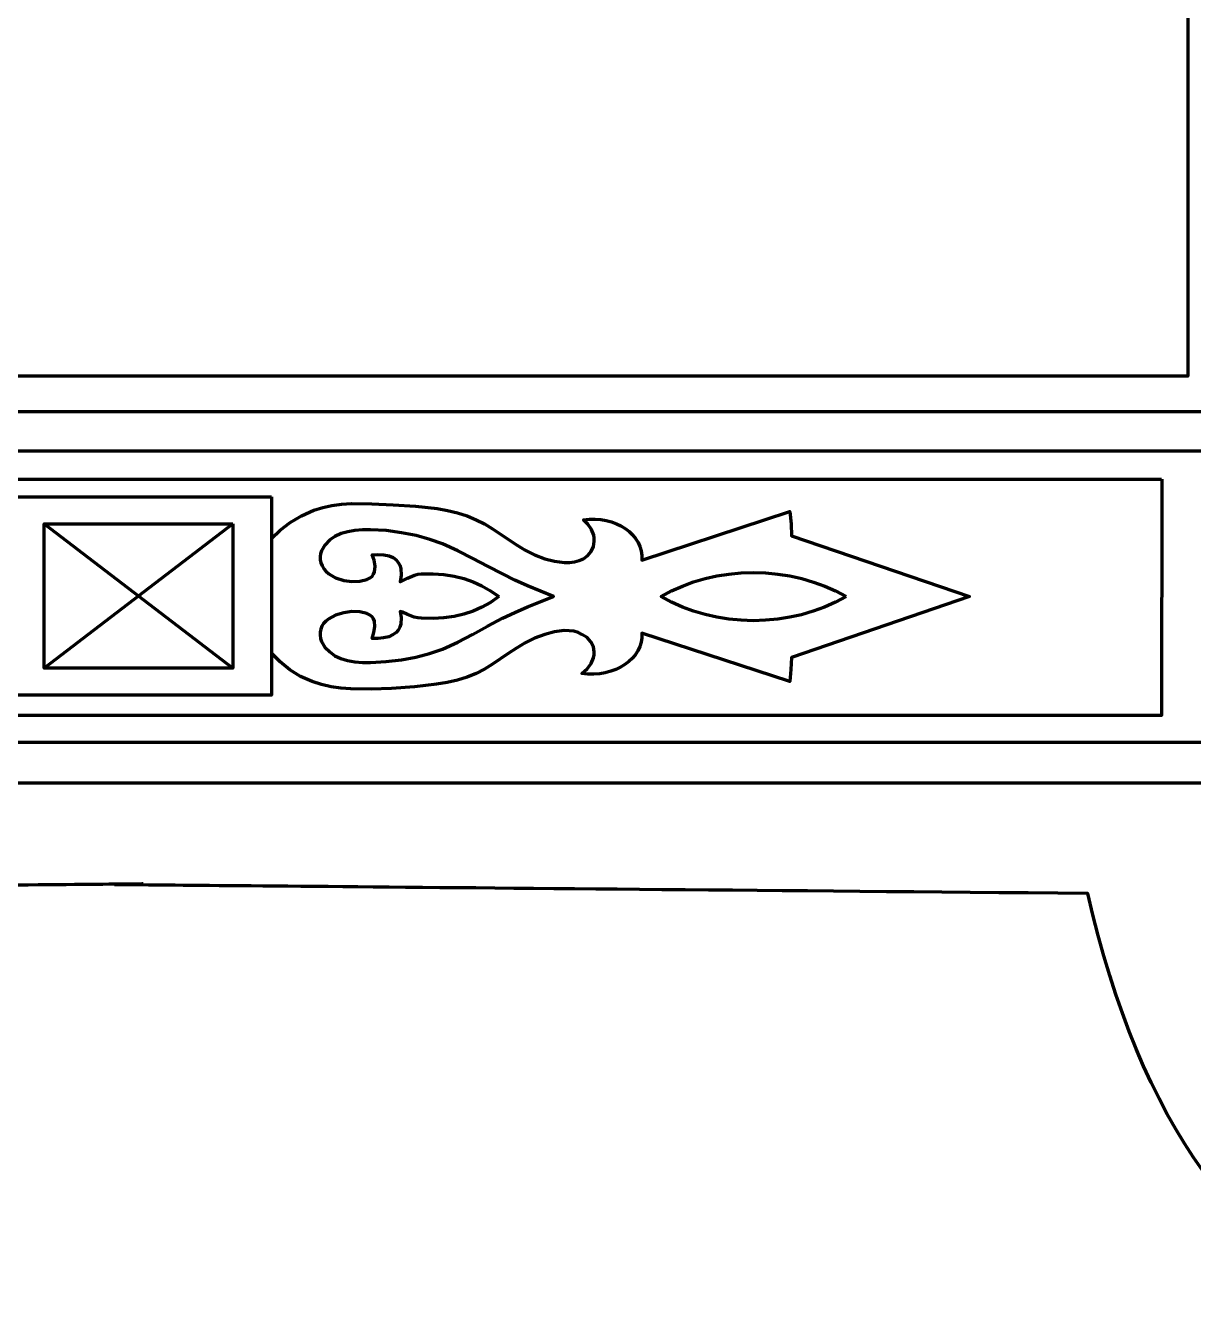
# Model space of a CAD drawing. Header units: millimetres. Extents: x -607 to 1451, y -798 to 283.
# Drawn here: x 350.06 to 371.41, y -710.55 to -686.98 of the extents above; entities that cross this region are included whole.
import ezdxf

# ---------------------------------------------------------------- set-up
doc = ezdxf.new("R2010")
doc.units = ezdxf.units.MM
doc.header["$MEASUREMENT"] = 0
doc.layers.add('layer 1', color=7, linetype='Continuous')

msp = doc.modelspace()

# ---------------------------------------------------------------- linework, layer by layer
at = {"layer": 'layer 1', "color": 242, "lineweight": 100}
for points, knots in [([(351.9345, -627.5165), (351.0278, -627.6915), (349.8621, -628.409), (348.4373, -629.6686), (348.4373, -629.6686), (345.4718, -629.7111), (343.0507, -630.7872), (341.1746, -632.8965), (341.1746, -632.8965), (339.9794, -631.6137), (337.2535, -632.2414), (332.9971, -634.7795), (332.9971, -634.7795), (330.6201, -634.0571), (328.2528, -635.1692), (325.8957, -638.115), (325.8957, -638.115), (324.6505, -637.3997), (323.3233, -637.1129), (321.9146, -637.2542), (321.9146, -637.2542), (320.578, -637.0313), (319.2867, -637.6591), (318.041, -639.1372), (318.041, -639.1372), (317.2286, -640.652), (317.6589, -642.0331), (319.3322, -643.2797), (319.3322, -643.2797), (321.52, -647.978), (322.614, -650.3273), (322.614, -650.3273), (322.614, -650.3273), (323.4749, -650.2913), (323.9051, -650.2735), (323.9051, -650.2735), (323.9051, -650.2735), (323.9412, -652.1743), (323.9589, -653.1248), (323.9589, -653.1248), (323.9589, -653.1248), (322.3451, -653.1247), (321.538, -653.1248), (321.538, -653.1248), (321.538, -653.1248), (323.6933, -656.3203), (324.5181, -658.4634), (324.0126, -659.5537), (324.0126, -659.5537), (324.0487, -677.5044), (324.0664, -686.4797), (324.0664, -686.4797), (324.0664, -686.4797), (323.0353, -688.1702), (323.0261, -689.7752), (324.0395, -691.2946), (324.0395, -691.2946), (324.4835, -692.2493), (324.0081, -693.3702), (322.6138, -694.6571), (322.6138, -694.6571), (323.4567, -696.6613), (323.4747, -698.6877), (322.6676, -700.7363), (322.6676, -700.7363), (323.1217, -705.5435), (325.184, -708.8075), (328.8546, -710.5277), (328.8546, -710.5277), (331.5938, -709.5959), (333.4408, -707.0317), (334.3957, -702.8345), (334.3957, -702.8345), (346.2676, -702.7268), (352.2034, -702.6732), (352.2034, -702.6732)], [0, 0, 0, 0, 0.05, 0.05, 0.05, 0.05, 0.1, 0.1, 0.1, 0.1, 0.15, 0.15, 0.15, 0.15, 0.2, 0.2, 0.2, 0.2, 0.25, 0.25, 0.25, 0.25, 0.3, 0.3, 0.3, 0.3, 0.35, 0.35, 0.35, 0.35, 0.4, 0.4, 0.4, 0.4, 0.45, 0.45, 0.45, 0.45, 0.5, 0.5, 0.5, 0.5, 0.55, 0.55, 0.55, 0.55, 0.6, 0.6, 0.6, 0.6, 0.65, 0.65, 0.65, 0.65, 0.7, 0.7, 0.7, 0.7, 0.75, 0.75, 0.75, 0.75, 0.8, 0.8, 0.8, 0.8, 0.85, 0.85, 0.85, 0.85, 0.9, 0.9, 0.9, 0.9, 1, 1, 1, 1]), ([(351.9483, -627.5361), (352.855, -627.7111), (354.0205, -628.4285), (355.4453, -629.6881), (355.4453, -629.6881), (358.411, -629.7307), (360.8318, -630.8068), (362.708, -632.9161), (362.708, -632.9161), (363.9033, -631.6333), (366.6291, -632.261), (370.8855, -634.7991), (370.8855, -634.7991), (373.2627, -634.0767), (375.6297, -635.1888), (377.9869, -638.1346), (377.9869, -638.1346), (379.2325, -637.4193), (380.5593, -637.1325), (381.968, -637.2738), (381.968, -637.2738), (383.305, -637.0509), (384.5959, -637.6786), (385.8415, -639.1567), (385.8415, -639.1567), (386.6541, -640.6716), (386.2237, -642.0527), (384.5504, -643.2993), (384.5504, -643.2993), (382.3628, -647.9976), (381.2686, -650.3469), (381.2686, -650.3469), (381.2686, -650.3469), (380.4079, -650.311), (379.9774, -650.2931), (379.9774, -650.2931), (379.9774, -650.2931), (379.9416, -652.1938), (379.9236, -653.1443), (379.9236, -653.1443), (379.9236, -653.1443), (381.5377, -653.1443), (382.3446, -653.1443), (382.3446, -653.1443), (382.3446, -653.1443), (380.1895, -656.34), (379.3645, -658.4829), (379.87, -659.5733), (379.87, -659.5733), (379.8341, -677.524), (379.8162, -686.4993), (379.8162, -686.4993), (379.8162, -686.4993), (380.8475, -688.1898), (380.8565, -689.7948), (379.8431, -691.3142), (379.8431, -691.3142), (379.3993, -692.269), (379.8745, -693.3898), (381.2688, -694.6767), (381.2688, -694.6767), (380.426, -696.6808), (380.4078, -698.7073), (381.215, -700.7559), (381.215, -700.7559), (380.7611, -705.5632), (378.6986, -708.827), (375.0281, -710.5473), (375.0281, -710.5473), (372.2888, -709.6156), (370.4417, -707.0513), (369.4868, -702.854), (369.4868, -702.854), (357.6152, -702.7464), (351.6793, -702.6928), (351.6793, -702.6928)], [0, 0, 0, 0, 0.05, 0.05, 0.05, 0.05, 0.1, 0.1, 0.1, 0.1, 0.15, 0.15, 0.15, 0.15, 0.2, 0.2, 0.2, 0.2, 0.25, 0.25, 0.25, 0.25, 0.3, 0.3, 0.3, 0.3, 0.35, 0.35, 0.35, 0.35, 0.4, 0.4, 0.4, 0.4, 0.45, 0.45, 0.45, 0.45, 0.5, 0.5, 0.5, 0.5, 0.55, 0.55, 0.55, 0.55, 0.6, 0.6, 0.6, 0.6, 0.65, 0.65, 0.65, 0.65, 0.7, 0.7, 0.7, 0.7, 0.75, 0.75, 0.75, 0.75, 0.8, 0.8, 0.8, 0.8, 0.85, 0.85, 0.85, 0.85, 0.9, 0.9, 0.9, 0.9, 1, 1, 1, 1]), ([(333.0904, -693.3924), (333.0904, -693.3924), (371.3143, -693.3924), (371.3143, -693.3924), (371.3143, -693.3924), (371.3143, -693.3924), (371.3143, -656.0024), (371.3143, -656.0024), (371.3143, -656.0024), (371.3143, -656.0024), (333.0904, -656.0024), (333.0904, -656.0024), (333.0904, -656.0024), (333.0904, -656.0024), (333.0904, -693.3924), (333.0904, -693.3924)], [0, 0, 0, 0, 0.2, 0.2, 0.2, 0.2, 0.4, 0.4, 0.4, 0.4, 0.6, 0.6, 0.6, 0.6, 1, 1, 1, 1])]:
    msp.add_open_spline(points, degree=3, knots=knots, dxfattribs=at)
at = {"layer": 'layer 1', "lineweight": 100}
for points, knots in [([(379.6053, -694.7586), (379.6053, -694.7586), (379.6052, -694.0431), (379.6052, -694.0431), (379.6052, -694.0431), (379.6052, -694.0431), (352.1372, -694.0431), (352.1372, -694.0431), (352.1372, -694.0431), (352.1372, -694.0431), (324.637, -694.0431), (324.637, -694.0431), (324.637, -694.0431), (324.637, -694.0431), (324.637, -694.7587), (324.637, -694.7587), (324.637, -694.7587), (324.637, -694.7587), (352.1372, -694.7587), (352.1372, -694.7587), (352.1372, -694.7587), (352.1372, -694.7587), (379.6052, -694.7587), (379.6052, -694.7587)], [0, 0, 0, 0, 0.1428571, 0.1428571, 0.1428571, 0.1428571, 0.2857143, 0.2857143, 0.2857143, 0.2857143, 0.4285714, 0.4285714, 0.4285714, 0.4285714, 0.5714286, 0.5714286, 0.5714286, 0.5714286, 0.7142857, 0.7142857, 0.7142857, 0.7142857, 1, 1, 1, 1]), ([(370.8362, -695.277), (370.8362, -695.277), (370.8361, -699.5958), (370.8361, -699.5958), (370.8361, -699.5958), (370.8361, -699.5958), (352.1372, -699.5958), (352.1372, -699.5958), (352.1372, -699.5958), (352.1372, -699.5958), (333.4062, -699.5958), (333.4062, -699.5958), (333.4062, -699.5958), (333.4062, -699.5958), (333.4062, -695.277), (333.4062, -695.277), (333.4062, -695.277), (333.4062, -695.277), (352.1372, -695.277), (352.1372, -695.277), (352.1372, -695.277), (352.1372, -695.277), (370.8361, -695.277), (370.8361, -695.277)], [0, 0, 0, 0, 0.1428571, 0.1428571, 0.1428571, 0.1428571, 0.2857143, 0.2857143, 0.2857143, 0.2857143, 0.4285714, 0.4285714, 0.4285714, 0.4285714, 0.5714286, 0.5714286, 0.5714286, 0.5714286, 0.7142857, 0.7142857, 0.7142857, 0.7142857, 1, 1, 1, 1]), ([(354.5554, -695.5977), (354.5554, -695.5977), (354.5552, -699.2256), (354.5552, -699.2256), (354.5552, -699.2256), (354.5552, -699.2256), (352.1372, -699.2256), (352.1372, -699.2256), (352.1372, -699.2256), (352.1372, -699.2256), (349.7193, -699.2256), (349.7193, -699.2256), (349.7193, -699.2256), (349.7193, -699.2256), (349.7193, -695.5978), (349.7193, -695.5978), (349.7193, -695.5978), (349.7193, -695.5978), (352.1372, -695.5978), (352.1372, -695.5978), (352.1372, -695.5978), (352.1372, -695.5978), (354.5552, -695.5978), (354.5552, -695.5978)], [0, 0, 0, 0, 0.1428571, 0.1428571, 0.1428571, 0.1428571, 0.2857143, 0.2857143, 0.2857143, 0.2857143, 0.4285714, 0.4285714, 0.4285714, 0.4285714, 0.5714286, 0.5714286, 0.5714286, 0.5714286, 0.7142857, 0.7142857, 0.7142857, 0.7142857, 1, 1, 1, 1]), ([(354.5554, -696.3627), (354.5554, -696.3627), (354.7118, -696.2107), (354.7118, -696.2107), (354.7118, -696.2107), (354.7118, -696.2107), (354.8947, -696.0687), (354.8947, -696.0687), (354.8947, -696.0687), (354.8947, -696.0687), (355.1012, -695.9442), (355.1012, -695.9442), (355.1012, -695.9442), (355.1012, -695.9442), (355.329, -695.8446), (355.329, -695.8446), (355.329, -695.8446), (355.329, -695.8446), (355.4901, -695.7948), (355.4901, -695.7948), (355.4901, -695.7948), (355.4901, -695.7948), (355.6588, -695.7593), (355.6588, -695.7593), (355.6588, -695.7593), (355.6588, -695.7593), (355.8341, -695.7363), (355.8341, -695.7363), (355.8341, -695.7363), (355.8341, -695.7363), (356.0149, -695.7241), (356.0149, -695.7241), (356.0149, -695.7241), (356.0149, -695.7241), (356.3909, -695.7246), (356.3909, -695.7246), (356.3909, -695.7246), (356.3909, -695.7246), (356.7798, -695.7459), (356.7798, -695.7459), (356.7798, -695.7459), (356.7798, -695.7459), (357.1847, -695.7699), (357.1847, -695.7699), (357.1847, -695.7699), (357.1847, -695.7699), (357.5817, -695.8143), (357.5817, -695.8143), (357.5817, -695.8143), (357.5817, -695.8143), (357.7728, -695.8483), (357.7728, -695.8483), (357.7728, -695.8483), (357.7728, -695.8483), (357.9565, -695.8923), (357.9565, -695.8923), (357.9565, -695.8923), (357.9565, -695.8923), (358.1312, -695.9481), (358.1312, -695.9481), (358.1312, -695.9481), (358.1312, -695.9481), (358.295, -696.0173), (358.295, -696.0173), (358.295, -696.0173), (358.295, -696.0173), (358.4504, -696.0961), (358.4504, -696.0961), (358.4504, -696.0961), (358.4504, -696.0961), (358.5977, -696.1855), (358.5977, -696.1855), (358.5977, -696.1855), (358.5977, -696.1855), (358.8858, -696.3811), (358.8858, -696.3811), (358.8858, -696.3811), (358.8858, -696.3811), (359.0347, -696.4798), (359.0347, -696.4798), (359.0347, -696.4798), (359.0347, -696.4798), (359.1926, -696.5738), (359.1926, -696.5738), (359.1926, -696.5738), (359.1926, -696.5738), (359.3638, -696.6596), (359.3638, -696.6596), (359.3638, -696.6596), (359.3638, -696.6596), (359.5523, -696.7331), (359.5523, -696.7331), (359.5523, -696.7331), (359.5523, -696.7331), (359.7291, -696.7765), (359.7291, -696.7765), (359.7291, -696.7765), (359.7291, -696.7765), (359.9147, -696.7983), (359.9147, -696.7983), (359.9147, -696.7983), (359.9147, -696.7983), (360.0069, -696.7977), (360.0069, -696.7977), (360.0069, -696.7977), (360.0069, -696.7977), (360.0965, -696.7875), (360.0965, -696.7875), (360.0965, -696.7875), (360.0965, -696.7875), (360.1819, -696.7664), (360.1819, -696.7664), (360.1819, -696.7664), (360.1819, -696.7664), (360.2616, -696.7331), (360.2616, -696.7331), (360.2616, -696.7331), (360.2616, -696.7331), (360.3403, -696.6741), (360.3403, -696.6741), (360.3403, -696.6741), (360.3403, -696.6741), (360.4025, -696.596), (360.4025, -696.596), (360.4025, -696.596), (360.4025, -696.596), (360.4427, -696.5061), (360.4427, -696.5061), (360.4427, -696.5061), (360.4427, -696.5061), (360.455, -696.4122), (360.455, -696.4122), (360.455, -696.4122), (360.455, -696.4122), (360.4557, -696.3558), (360.4557, -696.3558), (360.4557, -696.3558), (360.4557, -696.3558), (360.447, -696.3008), (360.447, -696.3008), (360.447, -696.3008), (360.447, -696.3008), (360.4054, -696.1963), (360.4054, -696.1963), (360.4054, -696.1963), (360.4054, -696.1963), (360.3403, -696.101), (360.3403, -696.101), (360.3403, -696.101), (360.3403, -696.101), (360.2616, -696.0173), (360.2616, -696.0173), (360.2616, -696.0173), (360.2616, -696.0173), (360.3684, -696.0062), (360.3684, -696.0062), (360.3684, -696.0062), (360.3684, -696.0062), (360.4735, -696.005), (360.4735, -696.005), (360.4735, -696.005), (360.4735, -696.005), (360.5761, -696.0133), (360.5761, -696.0133), (360.5761, -696.0133), (360.5761, -696.0133), (360.6755, -696.0306), (360.6755, -696.0306), (360.6755, -696.0306), (360.6755, -696.0306), (360.7708, -696.0564), (360.7708, -696.0564), (360.7708, -696.0564), (360.7708, -696.0564), (360.8613, -696.0902), (360.8613, -696.0902), (360.8613, -696.0902), (360.8613, -696.0902), (360.9461, -696.1314), (360.9461, -696.1314), (360.9461, -696.1314), (360.9461, -696.1314), (361.0245, -696.1796), (361.0245, -696.1796), (361.0245, -696.1796), (361.0245, -696.1796), (361.0957, -696.2344), (361.0957, -696.2344), (361.0957, -696.2344), (361.0957, -696.2344), (361.1589, -696.2951), (361.1589, -696.2951), (361.1589, -696.2951), (361.1589, -696.2951), (361.2133, -696.3613), (361.2133, -696.3613), (361.2133, -696.3613), (361.2133, -696.3613), (361.258, -696.4326), (361.258, -696.4326), (361.258, -696.4326), (361.258, -696.4326), (361.2925, -696.5083), (361.2925, -696.5083), (361.2925, -696.5083), (361.2925, -696.5083), (361.3157, -696.5881), (361.3157, -696.5881), (361.3157, -696.5881), (361.3157, -696.5881), (361.327, -696.6714), (361.327, -696.6714), (361.327, -696.6714), (361.327, -696.6714), (361.3255, -696.7576), (361.3255, -696.7576), (361.3255, -696.7576), (361.3255, -696.7576), (364.0336, -695.8693), (364.0336, -695.8693), (364.0336, -695.8693), (364.0336, -695.8693), (364.0572, -696.0929), (364.0572, -696.0929), (364.0572, -696.0929), (364.0572, -696.0929), (364.0658, -696.3135), (364.0658, -696.3135), (364.0658, -696.3135), (364.0658, -696.3135), (367.322, -697.4241), (367.322, -697.4241), (367.322, -697.4241), (367.322, -697.4241), (364.0658, -698.5346), (364.0658, -698.5346), (364.0658, -698.5346), (364.0658, -698.5346), (364.0542, -698.7576), (364.0542, -698.7576), (364.0542, -698.7576), (364.0542, -698.7576), (364.0336, -698.9788), (364.0336, -698.9788), (364.0336, -698.9788), (364.0336, -698.9788), (361.3255, -698.0904), (361.3255, -698.0904), (361.3255, -698.0904), (361.3255, -698.0904), (361.3263, -698.1764), (361.3263, -698.1764), (361.3263, -698.1764), (361.3263, -698.1764), (361.3145, -698.2593), (361.3145, -698.2593), (361.3145, -698.2593), (361.3145, -698.2593), (361.2907, -698.3389), (361.2907, -698.3389), (361.2907, -698.3389), (361.2907, -698.3389), (361.2555, -698.4145), (361.2555, -698.4145), (361.2555, -698.4145), (361.2555, -698.4145), (361.2099, -698.4855), (361.2099, -698.4855), (361.2099, -698.4855), (361.2099, -698.4855), (361.1546, -698.5516), (361.1546, -698.5516), (361.1546, -698.5516), (361.1546, -698.5516), (361.0901, -698.6123), (361.0901, -698.6123), (361.0901, -698.6123), (361.0901, -698.6123), (361.0175, -698.6669), (361.0175, -698.6669), (361.0175, -698.6669), (361.0175, -698.6669), (360.9374, -698.7151), (360.9374, -698.7151), (360.9374, -698.7151), (360.9374, -698.7151), (360.8505, -698.7564), (360.8505, -698.7564), (360.8505, -698.7564), (360.8505, -698.7564), (360.7576, -698.7902), (360.7576, -698.7902), (360.7576, -698.7902), (360.7576, -698.7902), (360.6595, -698.8162), (360.6595, -698.8162), (360.6595, -698.8162), (360.6595, -698.8162), (360.5569, -698.8337), (360.5569, -698.8337), (360.5569, -698.8337), (360.5569, -698.8337), (360.4505, -698.8423), (360.4505, -698.8423), (360.4505, -698.8423), (360.4505, -698.8423), (360.3411, -698.8415), (360.3411, -698.8415), (360.3411, -698.8415), (360.3411, -698.8415), (360.2293, -698.8308), (360.2293, -698.8308), (360.2293, -698.8308), (360.2293, -698.8308), (360.3245, -698.7453), (360.3245, -698.7453), (360.3245, -698.7453), (360.3245, -698.7453), (360.3986, -698.6494), (360.3986, -698.6494), (360.3986, -698.6494), (360.3986, -698.6494), (360.4445, -698.5455), (360.4445, -698.5455), (360.4445, -698.5455), (360.4445, -698.5455), (360.4545, -698.4912), (360.4545, -698.4912), (360.4545, -698.4912), (360.4545, -698.4912), (360.455, -698.4359), (360.455, -698.4359), (360.455, -698.4359), (360.455, -698.4359), (360.4407, -698.3401), (360.4407, -698.3401), (360.4407, -698.3401), (360.4407, -698.3401), (360.3967, -698.2496), (360.3967, -698.2496), (360.3967, -698.2496), (360.3967, -698.2496), (360.3254, -698.172), (360.3254, -698.172), (360.3254, -698.172), (360.3254, -698.172), (360.2293, -698.1151), (360.2293, -698.1151), (360.2293, -698.1151), (360.2293, -698.1151), (360.1598, -698.0804), (360.1598, -698.0804), (360.1598, -698.0804), (360.1598, -698.0804), (360.0819, -698.0583), (360.0819, -698.0583), (360.0819, -698.0583), (360.0819, -698.0583), (359.9978, -698.0475), (359.9978, -698.0475), (359.9978, -698.0475), (359.9978, -698.0475), (359.9094, -698.0466), (359.9094, -698.0466), (359.9094, -698.0466), (359.9094, -698.0466), (359.7276, -698.0692), (359.7276, -698.0692), (359.7276, -698.0692), (359.7276, -698.0692), (359.5523, -698.1151), (359.5523, -698.1151), (359.5523, -698.1151), (359.5523, -698.1151), (359.3629, -698.1866), (359.3629, -698.1866), (359.3629, -698.1866), (359.3629, -698.1866), (359.1911, -698.2709), (359.1911, -698.2709), (359.1911, -698.2709), (359.1911, -698.2709), (359.0327, -698.3641), (359.0327, -698.3641), (359.0327, -698.3641), (359.0327, -698.3641), (358.8835, -698.4623), (358.8835, -698.4623), (358.8835, -698.4623), (358.8835, -698.4623), (358.5959, -698.6591), (358.5959, -698.6591), (358.5959, -698.6591), (358.5959, -698.6591), (358.4492, -698.75), (358.4492, -698.75), (358.4492, -698.75), (358.4492, -698.75), (358.295, -698.8308), (358.295, -698.8308), (358.295, -698.8308), (358.295, -698.8308), (358.1294, -698.8974), (358.1294, -698.8974), (358.1294, -698.8974), (358.1294, -698.8974), (357.9532, -698.9513), (357.9532, -698.9513), (357.9532, -698.9513), (357.9532, -698.9513), (357.7676, -698.9941), (357.7676, -698.9941), (357.7676, -698.9941), (357.7676, -698.9941), (357.5739, -699.0276), (357.5739, -699.0276), (357.5739, -699.0276), (357.5739, -699.0276), (357.1683, -699.0733), (357.1683, -699.0733), (357.1683, -699.0733), (357.1683, -699.0733), (356.7475, -699.1022), (356.7475, -699.1022), (356.7475, -699.1022), (356.7475, -699.1022), (356.3739, -699.1171), (356.3739, -699.1171), (356.3739, -699.1171), (356.3739, -699.1171), (356.003, -699.1125), (356.003, -699.1125), (356.003, -699.1125), (356.003, -699.1125), (355.8208, -699.0979), (355.8208, -699.0979), (355.8208, -699.0979), (355.8208, -699.0979), (355.6417, -699.0721), (355.6417, -699.0721), (355.6417, -699.0721), (355.6417, -699.0721), (355.4667, -699.0331), (355.4667, -699.0331), (355.4667, -699.0331), (355.4667, -699.0331), (355.2967, -698.9788), (355.2967, -698.9788), (355.2967, -698.9788), (355.2967, -698.9788), (355.0851, -698.8858), (355.0851, -698.8858), (355.0851, -698.8858), (355.0851, -698.8858), (354.8875, -698.7634), (354.8875, -698.7634), (354.8875, -698.7634), (354.8875, -698.7634), (354.7092, -698.6192), (354.7092, -698.6192), (354.7092, -698.6192), (354.7092, -698.6192), (354.5552, -698.4606), (354.5552, -698.4606)], [0, 0, 0, 0, 0.008547, 0.008547, 0.008547, 0.008547, 0.017094, 0.017094, 0.017094, 0.017094, 0.025641, 0.025641, 0.025641, 0.025641, 0.034188, 0.034188, 0.034188, 0.034188, 0.042735, 0.042735, 0.042735, 0.042735, 0.0512821, 0.0512821, 0.0512821, 0.0512821, 0.0598291, 0.0598291, 0.0598291, 0.0598291, 0.0683761, 0.0683761, 0.0683761, 0.0683761, 0.0769231, 0.0769231, 0.0769231, 0.0769231, 0.0854701, 0.0854701, 0.0854701, 0.0854701, 0.0940171, 0.0940171, 0.0940171, 0.0940171, 0.1025641, 0.1025641, 0.1025641, 0.1025641, 0.1111111, 0.1111111, 0.1111111, 0.1111111, 0.1196581, 0.1196581, 0.1196581, 0.1196581, 0.1282051, 0.1282051, 0.1282051, 0.1282051, 0.1367521, 0.1367521, 0.1367521, 0.1367521, 0.1452991, 0.1452991, 0.1452991, 0.1452991, 0.1538462, 0.1538462, 0.1538462, 0.1538462, 0.1623932, 0.1623932, 0.1623932, 0.1623932, 0.1709402, 0.1709402, 0.1709402, 0.1709402, 0.1794872, 0.1794872, 0.1794872, 0.1794872, 0.1880342, 0.1880342, 0.1880342, 0.1880342, 0.1965812, 0.1965812, 0.1965812, 0.1965812, 0.2051282, 0.2051282, 0.2051282, 0.2051282, 0.2136752, 0.2136752, 0.2136752, 0.2136752, 0.2222222, 0.2222222, 0.2222222, 0.2222222, 0.2307692, 0.2307692, 0.2307692, 0.2307692, 0.2393162, 0.2393162, 0.2393162, 0.2393162, 0.2478632, 0.2478632, 0.2478632, 0.2478632, 0.2564103, 0.2564103, 0.2564103, 0.2564103, 0.2649573, 0.2649573, 0.2649573, 0.2649573, 0.2735043, 0.2735043, 0.2735043, 0.2735043, 0.2820513, 0.2820513, 0.2820513, 0.2820513, 0.2905983, 0.2905983, 0.2905983, 0.2905983, 0.2991453, 0.2991453, 0.2991453, 0.2991453, 0.3076923, 0.3076923, 0.3076923, 0.3076923, 0.3162393, 0.3162393, 0.3162393, 0.3162393, 0.3247863, 0.3247863, 0.3247863, 0.3247863, 0.3333333, 0.3333333, 0.3333333, 0.3333333, 0.3418803, 0.3418803, 0.3418803, 0.3418803, 0.3504274, 0.3504274, 0.3504274, 0.3504274, 0.3589744, 0.3589744, 0.3589744, 0.3589744, 0.3675214, 0.3675214, 0.3675214, 0.3675214, 0.3760684, 0.3760684, 0.3760684, 0.3760684, 0.3846154, 0.3846154, 0.3846154, 0.3846154, 0.3931624, 0.3931624, 0.3931624, 0.3931624, 0.4017094, 0.4017094, 0.4017094, 0.4017094, 0.4102564, 0.4102564, 0.4102564, 0.4102564, 0.4188034, 0.4188034, 0.4188034, 0.4188034, 0.4273504, 0.4273504, 0.4273504, 0.4273504, 0.4358974, 0.4358974, 0.4358974, 0.4358974, 0.4444444, 0.4444444, 0.4444444, 0.4444444, 0.4529915, 0.4529915, 0.4529915, 0.4529915, 0.4615385, 0.4615385, 0.4615385, 0.4615385, 0.4700855, 0.4700855, 0.4700855, 0.4700855, 0.4786325, 0.4786325, 0.4786325, 0.4786325, 0.4871795, 0.4871795, 0.4871795, 0.4871795, 0.4957265, 0.4957265, 0.4957265, 0.4957265, 0.5042735, 0.5042735, 0.5042735, 0.5042735, 0.5128205, 0.5128205, 0.5128205, 0.5128205, 0.5213675, 0.5213675, 0.5213675, 0.5213675, 0.5299145, 0.5299145, 0.5299145, 0.5299145, 0.5384615, 0.5384615, 0.5384615, 0.5384615, 0.5470085, 0.5470085, 0.5470085, 0.5470085, 0.5555556, 0.5555556, 0.5555556, 0.5555556, 0.5641026, 0.5641026, 0.5641026, 0.5641026, 0.5726496, 0.5726496, 0.5726496, 0.5726496, 0.5811966, 0.5811966, 0.5811966, 0.5811966, 0.5897436, 0.5897436, 0.5897436, 0.5897436, 0.5982906, 0.5982906, 0.5982906, 0.5982906, 0.6068376, 0.6068376, 0.6068376, 0.6068376, 0.6153846, 0.6153846, 0.6153846, 0.6153846, 0.6239316, 0.6239316, 0.6239316, 0.6239316, 0.6324786, 0.6324786, 0.6324786, 0.6324786, 0.6410256, 0.6410256, 0.6410256, 0.6410256, 0.6495726, 0.6495726, 0.6495726, 0.6495726, 0.6581197, 0.6581197, 0.6581197, 0.6581197, 0.6666667, 0.6666667, 0.6666667, 0.6666667, 0.6752137, 0.6752137, 0.6752137, 0.6752137, 0.6837607, 0.6837607, 0.6837607, 0.6837607, 0.6923077, 0.6923077, 0.6923077, 0.6923077, 0.7008547, 0.7008547, 0.7008547, 0.7008547, 0.7094017, 0.7094017, 0.7094017, 0.7094017, 0.7179487, 0.7179487, 0.7179487, 0.7179487, 0.7264957, 0.7264957, 0.7264957, 0.7264957, 0.7350427, 0.7350427, 0.7350427, 0.7350427, 0.7435897, 0.7435897, 0.7435897, 0.7435897, 0.7521368, 0.7521368, 0.7521368, 0.7521368, 0.7606838, 0.7606838, 0.7606838, 0.7606838, 0.7692308, 0.7692308, 0.7692308, 0.7692308, 0.7777778, 0.7777778, 0.7777778, 0.7777778, 0.7863248, 0.7863248, 0.7863248, 0.7863248, 0.7948718, 0.7948718, 0.7948718, 0.7948718, 0.8034188, 0.8034188, 0.8034188, 0.8034188, 0.8119658, 0.8119658, 0.8119658, 0.8119658, 0.8205128, 0.8205128, 0.8205128, 0.8205128, 0.8290598, 0.8290598, 0.8290598, 0.8290598, 0.8376068, 0.8376068, 0.8376068, 0.8376068, 0.8461538, 0.8461538, 0.8461538, 0.8461538, 0.8547009, 0.8547009, 0.8547009, 0.8547009, 0.8632479, 0.8632479, 0.8632479, 0.8632479, 0.8717949, 0.8717949, 0.8717949, 0.8717949, 0.8803419, 0.8803419, 0.8803419, 0.8803419, 0.8888889, 0.8888889, 0.8888889, 0.8888889, 0.8974359, 0.8974359, 0.8974359, 0.8974359, 0.9059829, 0.9059829, 0.9059829, 0.9059829, 0.9145299, 0.9145299, 0.9145299, 0.9145299, 0.9230769, 0.9230769, 0.9230769, 0.9230769, 0.9316239, 0.9316239, 0.9316239, 0.9316239, 0.9401709, 0.9401709, 0.9401709, 0.9401709, 0.9487179, 0.9487179, 0.9487179, 0.9487179, 0.957265, 0.957265, 0.957265, 0.957265, 0.965812, 0.965812, 0.965812, 0.965812, 0.974359, 0.974359, 0.974359, 0.974359, 0.982906, 0.982906, 0.982906, 0.982906, 1, 1, 1, 1]), ([(353.8461, -696.0913), (353.8461, -696.0913), (353.846, -698.732), (353.846, -698.732), (353.846, -698.732), (353.846, -698.732), (352.1372, -698.732), (352.1372, -698.732), (352.1372, -698.732), (352.1372, -698.732), (350.3963, -698.732), (350.3963, -698.732), (350.3963, -698.732), (350.3963, -698.732), (350.3963, -696.0914), (350.3963, -696.0914), (350.3963, -696.0914), (350.3963, -696.0914), (352.1372, -696.0914), (352.1372, -696.0914), (352.1372, -696.0914), (352.1372, -696.0914), (353.846, -696.0914), (353.846, -696.0914)], [0, 0, 0, 0, 0.1428571, 0.1428571, 0.1428571, 0.1428571, 0.2857143, 0.2857143, 0.2857143, 0.2857143, 0.4285714, 0.4285714, 0.4285714, 0.4285714, 0.5714286, 0.5714286, 0.5714286, 0.5714286, 0.7142857, 0.7142857, 0.7142857, 0.7142857, 1, 1, 1, 1]), ([(358.7143, -697.4239), (358.7143, -697.4239), (358.5589, -697.529), (358.5589, -697.529), (358.5589, -697.529), (358.5589, -697.529), (358.4012, -697.6172), (358.4012, -697.6172), (358.4012, -697.6172), (358.4012, -697.6172), (358.2392, -697.6889), (358.2392, -697.6889), (358.2392, -697.6889), (358.2392, -697.6889), (358.0708, -697.7449), (358.0708, -697.7449), (358.0708, -697.7449), (358.0708, -697.7449), (357.8943, -697.7853), (357.8943, -697.7853), (357.8943, -697.7853), (357.8943, -697.7853), (357.7075, -697.8108), (357.7075, -697.8108), (357.7075, -697.8108), (357.7075, -697.8108), (357.5085, -697.8219), (357.5085, -697.8219), (357.5085, -697.8219), (357.5085, -697.8219), (357.2956, -697.8189), (357.2956, -697.8189), (357.2956, -697.8189), (357.2956, -697.8189), (357.2312, -697.8145), (357.2312, -697.8145), (357.2312, -697.8145), (357.2312, -697.8145), (357.1653, -697.7995), (357.1653, -697.7995), (357.1653, -697.7995), (357.1653, -697.7995), (357.0415, -697.7527), (357.0415, -697.7527), (357.0415, -697.7527), (357.0415, -697.7527), (356.948, -697.7082), (356.948, -697.7082), (356.948, -697.7082), (356.948, -697.7082), (356.9087, -697.6955), (356.9087, -697.6955), (356.9087, -697.6955), (356.9087, -697.6955), (356.9263, -697.8089), (356.9263, -697.8089), (356.9263, -697.8089), (356.9263, -697.8089), (356.9165, -697.9274), (356.9165, -697.9274), (356.9165, -697.9274), (356.9165, -697.9274), (356.8985, -697.9835), (356.8985, -697.9835), (356.8985, -697.9835), (356.8985, -697.9835), (356.8705, -698.0348), (356.8705, -698.0348), (356.8705, -698.0348), (356.8705, -698.0348), (356.8312, -698.0793), (356.8312, -698.0793), (356.8312, -698.0793), (356.8312, -698.0793), (356.7798, -698.1151), (356.7798, -698.1151), (356.7798, -698.1151), (356.7798, -698.1151), (356.7016, -698.1569), (356.7016, -698.1569), (356.7016, -698.1569), (356.7016, -698.1569), (356.604, -698.18), (356.604, -698.18), (356.604, -698.18), (356.604, -698.18), (356.4977, -698.1892), (356.4977, -698.1892), (356.4977, -698.1892), (356.4977, -698.1892), (356.3929, -698.1891), (356.3929, -698.1891), (356.3929, -698.1891), (356.3929, -698.1891), (356.4275, -698.0832), (356.4275, -698.0832), (356.4275, -698.0832), (356.4275, -698.0832), (356.4455, -697.9735), (356.4455, -697.9735), (356.4455, -697.9735), (356.4455, -697.9735), (356.437, -697.8728), (356.437, -697.8728), (356.437, -697.8728), (356.437, -697.8728), (356.4199, -697.83), (356.4199, -697.83), (356.4199, -697.83), (356.4199, -697.83), (356.3929, -697.7942), (356.3929, -697.7942), (356.3929, -697.7942), (356.3929, -697.7942), (356.348, -697.759), (356.348, -697.759), (356.348, -697.759), (356.348, -697.759), (356.2941, -697.7317), (356.2941, -697.7317), (356.2941, -697.7317), (356.2941, -697.7317), (356.166, -697.7002), (356.166, -697.7002), (356.166, -697.7002), (356.166, -697.7002), (356.0226, -697.6972), (356.0226, -697.6972), (356.0226, -697.6972), (356.0226, -697.6972), (355.877, -697.7202), (355.877, -697.7202), (355.877, -697.7202), (355.877, -697.7202), (355.7251, -697.7632), (355.7251, -697.7632), (355.7251, -697.7632), (355.7251, -697.7632), (355.5987, -697.8309), (355.5987, -697.8309), (355.5987, -697.8309), (355.5987, -697.8309), (355.5477, -697.8722), (355.5477, -697.8722), (355.5477, -697.8722), (355.5477, -697.8722), (355.5066, -697.9174), (355.5066, -697.9174), (355.5066, -697.9174), (355.5066, -697.9174), (355.4762, -697.9657), (355.4762, -697.9657), (355.4762, -697.9657), (355.4762, -697.9657), (355.4579, -698.0163), (355.4579, -698.0163), (355.4579, -698.0163), (355.4579, -698.0163), (355.444, -698.0738), (355.444, -698.0738), (355.444, -698.0738), (355.444, -698.0738), (355.4413, -698.1317), (355.4413, -698.1317), (355.4413, -698.1317), (355.4413, -698.1317), (355.449, -698.189), (355.449, -698.189), (355.449, -698.189), (355.449, -698.189), (355.4664, -698.2449), (355.4664, -698.2449), (355.4664, -698.2449), (355.4664, -698.2449), (355.5276, -698.3488), (355.5276, -698.3488), (355.5276, -698.3488), (355.5276, -698.3488), (355.6191, -698.4359), (355.6191, -698.4359), (355.6191, -698.4359), (355.6191, -698.4359), (355.7127, -698.5061), (355.7127, -698.5061), (355.7127, -698.5061), (355.7127, -698.5061), (355.8222, -698.5585), (355.8222, -698.5585), (355.8222, -698.5585), (355.8222, -698.5585), (355.9446, -698.5951), (355.9446, -698.5951), (355.9446, -698.5951), (355.9446, -698.5951), (356.0772, -698.6178), (356.0772, -698.6178), (356.0772, -698.6178), (356.0772, -698.6178), (356.2169, -698.6284), (356.2169, -698.6284), (356.2169, -698.6284), (356.2169, -698.6284), (356.3609, -698.6292), (356.3609, -698.6292), (356.3609, -698.6292), (356.3609, -698.6292), (356.6508, -698.6086), (356.6508, -698.6086), (356.6508, -698.6086), (356.6508, -698.6086), (356.9311, -698.5772), (356.9311, -698.5772), (356.9311, -698.5772), (356.9311, -698.5772), (357.1956, -698.5294), (357.1956, -698.5294), (357.1956, -698.5294), (357.1956, -698.5294), (357.4454, -698.4658), (357.4454, -698.4658), (357.4454, -698.4658), (357.4454, -698.4658), (357.6824, -698.3865), (357.6824, -698.3865), (357.6824, -698.3865), (357.6824, -698.3865), (357.9609, -698.2573), (357.9609, -698.2573), (357.9609, -698.2573), (357.9609, -698.2573), (358.2314, -698.1139), (358.2314, -698.1139), (358.2314, -698.1139), (358.2314, -698.1139), (358.5014, -697.9647), (358.5014, -697.9647), (358.5014, -697.9647), (358.5014, -697.9647), (358.7786, -697.8189), (358.7786, -697.8189), (358.7786, -697.8189), (358.7786, -697.8189), (359.0036, -697.7125), (359.0036, -697.7125), (359.0036, -697.7125), (359.0036, -697.7125), (359.2369, -697.6124), (359.2369, -697.6124), (359.2369, -697.6124), (359.2369, -697.6124), (359.7135, -697.4241), (359.7135, -697.4241), (359.7135, -697.4241), (359.7135, -697.4241), (359.2373, -697.2286), (359.2373, -697.2286), (359.2373, -697.2286), (359.2373, -697.2286), (359.0039, -697.1221), (359.0039, -697.1221), (359.0039, -697.1221), (359.0039, -697.1221), (358.7786, -697.0045), (358.7786, -697.0045), (358.7786, -697.0045), (358.7786, -697.0045), (358.5025, -696.8691), (358.5025, -696.8691), (358.5025, -696.8691), (358.5025, -696.8691), (358.2329, -696.7259), (358.2329, -696.7259), (358.2329, -696.7259), (358.2329, -696.7259), (357.9622, -696.5862), (357.9622, -696.5862), (357.9622, -696.5862), (357.9622, -696.5862), (357.6824, -696.4615), (357.6824, -696.4615), (357.6824, -696.4615), (357.6824, -696.4615), (357.4473, -696.377), (357.4473, -696.377), (357.4473, -696.377), (357.4473, -696.377), (357.1981, -696.3089), (357.1981, -696.3089), (357.1981, -696.3089), (357.1981, -696.3089), (356.9331, -696.2554), (356.9331, -696.2554), (356.9331, -696.2554), (356.9331, -696.2554), (356.6508, -696.2148), (356.6508, -696.2148), (356.6508, -696.2148), (356.6508, -696.2148), (356.3631, -696.2021), (356.3631, -696.2021), (356.3631, -696.2021), (356.3631, -696.2021), (356.2195, -696.2047), (356.2195, -696.2047), (356.2195, -696.2047), (356.2195, -696.2047), (356.0799, -696.216), (356.0799, -696.216), (356.0799, -696.216), (356.0799, -696.216), (355.9471, -696.2379), (355.9471, -696.2379), (355.9471, -696.2379), (355.9471, -696.2379), (355.8243, -696.2725), (355.8243, -696.2725), (355.8243, -696.2725), (355.8243, -696.2725), (355.7139, -696.3217), (355.7139, -696.3217), (355.7139, -696.3217), (355.7139, -696.3217), (355.6191, -696.3876), (355.6191, -696.3876), (355.6191, -696.3876), (355.6191, -696.3876), (355.5291, -696.4817), (355.5291, -696.4817), (355.5291, -696.4817), (355.5291, -696.4817), (355.4683, -696.588), (355.4683, -696.588), (355.4683, -696.588), (355.4683, -696.588), (355.4507, -696.6433), (355.4507, -696.6433), (355.4507, -696.6433), (355.4507, -696.6433), (355.4426, -696.6989), (355.4426, -696.6989), (355.4426, -696.6989), (355.4426, -696.6989), (355.4448, -696.7537), (355.4448, -696.7537), (355.4448, -696.7537), (355.4448, -696.7537), (355.4579, -696.8071), (355.4579, -696.8071), (355.4579, -696.8071), (355.4579, -696.8071), (355.4767, -696.862), (355.4767, -696.862), (355.4767, -696.862), (355.4767, -696.862), (355.5073, -696.9137), (355.5073, -696.9137), (355.5073, -696.9137), (355.5073, -696.9137), (355.5486, -696.9616), (355.5486, -696.9616), (355.5486, -696.9616), (355.5486, -696.9616), (355.5995, -697.0052), (355.5995, -697.0052), (355.5995, -697.0052), (355.5995, -697.0052), (355.7257, -697.078), (355.7257, -697.078), (355.7257, -697.078), (355.7257, -697.078), (355.877, -697.1279), (355.877, -697.1279), (355.877, -697.1279), (355.877, -697.1279), (356.023, -697.1447), (356.023, -697.1447), (356.023, -697.1447), (356.023, -697.1447), (356.1667, -697.1398), (356.1667, -697.1398), (356.1667, -697.1398), (356.1667, -697.1398), (356.2946, -697.1104), (356.2946, -697.1104), (356.2946, -697.1104), (356.2946, -697.1104), (356.3482, -697.0856), (356.3482, -697.0856), (356.3482, -697.0856), (356.3482, -697.0856), (356.3929, -697.0538), (356.3929, -697.0538), (356.3929, -697.0538), (356.3929, -697.0538), (356.4205, -697.0148), (356.4205, -697.0148), (356.4205, -697.0148), (356.4205, -697.0148), (356.4379, -696.9695), (356.4379, -696.9695), (356.4379, -696.9695), (356.4379, -696.9695), (356.4466, -696.867), (356.4466, -696.867), (356.4466, -696.867), (356.4466, -696.867), (356.4285, -696.7591), (356.4285, -696.7591), (356.4285, -696.7591), (356.4285, -696.7591), (356.3929, -696.659), (356.3929, -696.659), (356.3929, -696.659), (356.3929, -696.659), (356.499, -696.6528), (356.499, -696.6528), (356.499, -696.6528), (356.499, -696.6528), (356.6057, -696.6575), (356.6057, -696.6575), (356.6057, -696.6575), (356.6057, -696.6575), (356.7028, -696.6753), (356.7028, -696.6753), (356.7028, -696.6753), (356.7028, -696.6753), (356.7798, -696.7084), (356.7798, -696.7084), (356.7798, -696.7084), (356.7798, -696.7084), (356.8319, -696.7492), (356.8319, -696.7492), (356.8319, -696.7492), (356.8319, -696.7492), (356.8714, -696.7976), (356.8714, -696.7976), (356.8714, -696.7976), (356.8714, -696.7976), (356.8997, -696.852), (356.8997, -696.852), (356.8997, -696.852), (356.8997, -696.852), (356.9176, -696.9106), (356.9176, -696.9106), (356.9176, -696.9106), (356.9176, -696.9106), (356.927, -697.0335), (356.927, -697.0335), (356.927, -697.0335), (356.927, -697.0335), (356.9087, -697.1526), (356.9087, -697.1526), (356.9087, -697.1526), (356.9087, -697.1526), (357.0422, -697.0854), (357.0422, -697.0854), (357.0422, -697.0854), (357.0422, -697.0854), (357.1659, -697.0331), (357.1659, -697.0331), (357.1659, -697.0331), (357.1659, -697.0331), (357.2315, -697.0141), (357.2315, -697.0141), (357.2315, -697.0141), (357.2315, -697.0141), (357.2956, -697.0045), (357.2956, -697.0045), (357.2956, -697.0045), (357.2956, -697.0045), (357.509, -697.0071), (357.509, -697.0071), (357.509, -697.0071), (357.509, -697.0071), (357.7081, -697.0226), (357.7081, -697.0226), (357.7081, -697.0226), (357.7081, -697.0226), (357.895, -697.0515), (357.895, -697.0515), (357.895, -697.0515), (357.895, -697.0515), (358.0717, -697.0947), (358.0717, -697.0947), (358.0717, -697.0947), (358.0717, -697.0947), (358.2399, -697.1527), (358.2399, -697.1527), (358.2399, -697.1527), (358.2399, -697.1527), (358.4017, -697.2265), (358.4017, -697.2265), (358.4017, -697.2265), (358.4017, -697.2265), (358.5591, -697.3167), (358.5591, -697.3167), (358.5591, -697.3167), (358.5591, -697.3167), (358.7141, -697.4241), (358.7141, -697.4241)], [0, 0, 0, 0, 0.0079365, 0.0079365, 0.0079365, 0.0079365, 0.015873, 0.015873, 0.015873, 0.015873, 0.0238095, 0.0238095, 0.0238095, 0.0238095, 0.031746, 0.031746, 0.031746, 0.031746, 0.0396825, 0.0396825, 0.0396825, 0.0396825, 0.047619, 0.047619, 0.047619, 0.047619, 0.0555556, 0.0555556, 0.0555556, 0.0555556, 0.0634921, 0.0634921, 0.0634921, 0.0634921, 0.0714286, 0.0714286, 0.0714286, 0.0714286, 0.0793651, 0.0793651, 0.0793651, 0.0793651, 0.0873016, 0.0873016, 0.0873016, 0.0873016, 0.0952381, 0.0952381, 0.0952381, 0.0952381, 0.1031746, 0.1031746, 0.1031746, 0.1031746, 0.1111111, 0.1111111, 0.1111111, 0.1111111, 0.1190476, 0.1190476, 0.1190476, 0.1190476, 0.1269841, 0.1269841, 0.1269841, 0.1269841, 0.1349206, 0.1349206, 0.1349206, 0.1349206, 0.1428571, 0.1428571, 0.1428571, 0.1428571, 0.1507937, 0.1507937, 0.1507937, 0.1507937, 0.1587302, 0.1587302, 0.1587302, 0.1587302, 0.1666667, 0.1666667, 0.1666667, 0.1666667, 0.1746032, 0.1746032, 0.1746032, 0.1746032, 0.1825397, 0.1825397, 0.1825397, 0.1825397, 0.1904762, 0.1904762, 0.1904762, 0.1904762, 0.1984127, 0.1984127, 0.1984127, 0.1984127, 0.2063492, 0.2063492, 0.2063492, 0.2063492, 0.2142857, 0.2142857, 0.2142857, 0.2142857, 0.2222222, 0.2222222, 0.2222222, 0.2222222, 0.2301587, 0.2301587, 0.2301587, 0.2301587, 0.2380952, 0.2380952, 0.2380952, 0.2380952, 0.2460317, 0.2460317, 0.2460317, 0.2460317, 0.2539683, 0.2539683, 0.2539683, 0.2539683, 0.2619048, 0.2619048, 0.2619048, 0.2619048, 0.2698413, 0.2698413, 0.2698413, 0.2698413, 0.2777778, 0.2777778, 0.2777778, 0.2777778, 0.2857143, 0.2857143, 0.2857143, 0.2857143, 0.2936508, 0.2936508, 0.2936508, 0.2936508, 0.3015873, 0.3015873, 0.3015873, 0.3015873, 0.3095238, 0.3095238, 0.3095238, 0.3095238, 0.3174603, 0.3174603, 0.3174603, 0.3174603, 0.3253968, 0.3253968, 0.3253968, 0.3253968, 0.3333333, 0.3333333, 0.3333333, 0.3333333, 0.3412698, 0.3412698, 0.3412698, 0.3412698, 0.3492063, 0.3492063, 0.3492063, 0.3492063, 0.3571429, 0.3571429, 0.3571429, 0.3571429, 0.3650794, 0.3650794, 0.3650794, 0.3650794, 0.3730159, 0.3730159, 0.3730159, 0.3730159, 0.3809524, 0.3809524, 0.3809524, 0.3809524, 0.3888889, 0.3888889, 0.3888889, 0.3888889, 0.3968254, 0.3968254, 0.3968254, 0.3968254, 0.4047619, 0.4047619, 0.4047619, 0.4047619, 0.4126984, 0.4126984, 0.4126984, 0.4126984, 0.4206349, 0.4206349, 0.4206349, 0.4206349, 0.4285714, 0.4285714, 0.4285714, 0.4285714, 0.4365079, 0.4365079, 0.4365079, 0.4365079, 0.4444444, 0.4444444, 0.4444444, 0.4444444, 0.452381, 0.452381, 0.452381, 0.452381, 0.4603175, 0.4603175, 0.4603175, 0.4603175, 0.468254, 0.468254, 0.468254, 0.468254, 0.4761905, 0.4761905, 0.4761905, 0.4761905, 0.484127, 0.484127, 0.484127, 0.484127, 0.4920635, 0.4920635, 0.4920635, 0.4920635, 0.5, 0.5, 0.5, 0.5, 0.5079365, 0.5079365, 0.5079365, 0.5079365, 0.515873, 0.515873, 0.515873, 0.515873, 0.5238095, 0.5238095, 0.5238095, 0.5238095, 0.531746, 0.531746, 0.531746, 0.531746, 0.5396825, 0.5396825, 0.5396825, 0.5396825, 0.547619, 0.547619, 0.547619, 0.547619, 0.5555556, 0.5555556, 0.5555556, 0.5555556, 0.5634921, 0.5634921, 0.5634921, 0.5634921, 0.5714286, 0.5714286, 0.5714286, 0.5714286, 0.5793651, 0.5793651, 0.5793651, 0.5793651, 0.5873016, 0.5873016, 0.5873016, 0.5873016, 0.5952381, 0.5952381, 0.5952381, 0.5952381, 0.6031746, 0.6031746, 0.6031746, 0.6031746, 0.6111111, 0.6111111, 0.6111111, 0.6111111, 0.6190476, 0.6190476, 0.6190476, 0.6190476, 0.6269841, 0.6269841, 0.6269841, 0.6269841, 0.6349206, 0.6349206, 0.6349206, 0.6349206, 0.6428571, 0.6428571, 0.6428571, 0.6428571, 0.6507937, 0.6507937, 0.6507937, 0.6507937, 0.6587302, 0.6587302, 0.6587302, 0.6587302, 0.6666667, 0.6666667, 0.6666667, 0.6666667, 0.6746032, 0.6746032, 0.6746032, 0.6746032, 0.6825397, 0.6825397, 0.6825397, 0.6825397, 0.6904762, 0.6904762, 0.6904762, 0.6904762, 0.6984127, 0.6984127, 0.6984127, 0.6984127, 0.7063492, 0.7063492, 0.7063492, 0.7063492, 0.7142857, 0.7142857, 0.7142857, 0.7142857, 0.7222222, 0.7222222, 0.7222222, 0.7222222, 0.7301587, 0.7301587, 0.7301587, 0.7301587, 0.7380952, 0.7380952, 0.7380952, 0.7380952, 0.7460317, 0.7460317, 0.7460317, 0.7460317, 0.7539683, 0.7539683, 0.7539683, 0.7539683, 0.7619048, 0.7619048, 0.7619048, 0.7619048, 0.7698413, 0.7698413, 0.7698413, 0.7698413, 0.7777778, 0.7777778, 0.7777778, 0.7777778, 0.7857143, 0.7857143, 0.7857143, 0.7857143, 0.7936508, 0.7936508, 0.7936508, 0.7936508, 0.8015873, 0.8015873, 0.8015873, 0.8015873, 0.8095238, 0.8095238, 0.8095238, 0.8095238, 0.8174603, 0.8174603, 0.8174603, 0.8174603, 0.8253968, 0.8253968, 0.8253968, 0.8253968, 0.8333333, 0.8333333, 0.8333333, 0.8333333, 0.8412698, 0.8412698, 0.8412698, 0.8412698, 0.8492063, 0.8492063, 0.8492063, 0.8492063, 0.8571429, 0.8571429, 0.8571429, 0.8571429, 0.8650794, 0.8650794, 0.8650794, 0.8650794, 0.8730159, 0.8730159, 0.8730159, 0.8730159, 0.8809524, 0.8809524, 0.8809524, 0.8809524, 0.8888889, 0.8888889, 0.8888889, 0.8888889, 0.8968254, 0.8968254, 0.8968254, 0.8968254, 0.9047619, 0.9047619, 0.9047619, 0.9047619, 0.9126984, 0.9126984, 0.9126984, 0.9126984, 0.9206349, 0.9206349, 0.9206349, 0.9206349, 0.9285714, 0.9285714, 0.9285714, 0.9285714, 0.9365079, 0.9365079, 0.9365079, 0.9365079, 0.9444444, 0.9444444, 0.9444444, 0.9444444, 0.952381, 0.952381, 0.952381, 0.952381, 0.9603175, 0.9603175, 0.9603175, 0.9603175, 0.968254, 0.968254, 0.968254, 0.968254, 0.9761905, 0.9761905, 0.9761905, 0.9761905, 0.984127, 0.984127, 0.984127, 0.984127, 1, 1, 1, 1]), ([(365.0654, -697.4239), (365.0654, -697.4239), (364.8721, -697.5273), (364.8721, -697.5273), (364.8721, -697.5273), (364.8721, -697.5273), (364.6711, -697.6168), (364.6711, -697.6168), (364.6711, -697.6168), (364.6711, -697.6168), (364.4635, -697.6925), (364.4635, -697.6925), (364.4635, -697.6925), (364.4635, -697.6925), (364.2504, -697.7544), (364.2504, -697.7544), (364.2504, -697.7544), (364.2504, -697.7544), (364.033, -697.8025), (364.033, -697.8025), (364.033, -697.8025), (364.033, -697.8025), (363.8123, -697.837), (363.8123, -697.837), (363.8123, -697.837), (363.8123, -697.837), (363.5894, -697.8575), (363.5894, -697.8575), (363.5894, -697.8575), (363.5894, -697.8575), (363.3659, -697.8644), (363.3659, -697.8644), (363.3659, -697.8644), (363.3659, -697.8644), (363.1424, -697.8574), (363.1424, -697.8574), (363.1424, -697.8574), (363.1424, -697.8574), (362.9203, -697.8367), (362.9203, -697.8367), (362.9203, -697.8367), (362.9203, -697.8367), (362.7007, -697.8023), (362.7007, -697.8023), (362.7007, -697.8023), (362.7007, -697.8023), (362.4847, -697.7541), (362.4847, -697.7541), (362.4847, -697.7541), (362.4847, -697.7541), (362.2735, -697.6922), (362.2735, -697.6922), (362.2735, -697.6922), (362.2735, -697.6922), (362.0683, -697.6165), (362.0683, -697.6165), (362.0683, -697.6165), (362.0683, -697.6165), (361.8701, -697.5272), (361.8701, -697.5272), (361.8701, -697.5272), (361.8701, -697.5272), (361.6801, -697.4241), (361.6801, -697.4241), (361.6801, -697.4241), (361.6801, -697.4241), (361.8704, -697.3211), (361.8704, -697.3211), (361.8704, -697.3211), (361.8704, -697.3211), (362.0689, -697.2319), (362.0689, -697.2319), (362.0689, -697.2319), (362.0689, -697.2319), (362.2743, -697.1565), (362.2743, -697.1565), (362.2743, -697.1565), (362.2743, -697.1565), (362.4857, -697.0947), (362.4857, -697.0947), (362.4857, -697.0947), (362.4857, -697.0947), (362.7018, -697.0468), (362.7018, -697.0468), (362.7018, -697.0468), (362.7018, -697.0468), (362.9215, -697.0125), (362.9215, -697.0125), (362.9215, -697.0125), (362.9215, -697.0125), (363.1436, -696.9919), (363.1436, -696.9919), (363.1436, -696.9919), (363.1436, -696.9919), (363.3672, -696.9852), (363.3672, -696.9852), (363.3672, -696.9852), (363.3672, -696.9852), (363.5908, -696.9921), (363.5908, -696.9921), (363.5908, -696.9921), (363.5908, -696.9921), (363.8135, -697.0127), (363.8135, -697.0127), (363.8135, -697.0127), (363.8135, -697.0127), (364.0341, -697.047), (364.0341, -697.047), (364.0341, -697.047), (364.0341, -697.047), (364.2514, -697.0951), (364.2514, -697.0951), (364.2514, -697.0951), (364.2514, -697.0951), (364.4644, -697.1568), (364.4644, -697.1568), (364.4644, -697.1568), (364.4644, -697.1568), (364.6717, -697.2322), (364.6717, -697.2322), (364.6717, -697.2322), (364.6717, -697.2322), (364.8723, -697.3213), (364.8723, -697.3213), (364.8723, -697.3213), (364.8723, -697.3213), (365.0652, -697.4241), (365.0652, -697.4241)], [0, 0, 0, 0, 0.030303, 0.030303, 0.030303, 0.030303, 0.0606061, 0.0606061, 0.0606061, 0.0606061, 0.0909091, 0.0909091, 0.0909091, 0.0909091, 0.1212121, 0.1212121, 0.1212121, 0.1212121, 0.1515152, 0.1515152, 0.1515152, 0.1515152, 0.1818182, 0.1818182, 0.1818182, 0.1818182, 0.2121212, 0.2121212, 0.2121212, 0.2121212, 0.2424242, 0.2424242, 0.2424242, 0.2424242, 0.2727273, 0.2727273, 0.2727273, 0.2727273, 0.3030303, 0.3030303, 0.3030303, 0.3030303, 0.3333333, 0.3333333, 0.3333333, 0.3333333, 0.3636364, 0.3636364, 0.3636364, 0.3636364, 0.3939394, 0.3939394, 0.3939394, 0.3939394, 0.4242424, 0.4242424, 0.4242424, 0.4242424, 0.4545455, 0.4545455, 0.4545455, 0.4545455, 0.4848485, 0.4848485, 0.4848485, 0.4848485, 0.5151515, 0.5151515, 0.5151515, 0.5151515, 0.5454545, 0.5454545, 0.5454545, 0.5454545, 0.5757576, 0.5757576, 0.5757576, 0.5757576, 0.6060606, 0.6060606, 0.6060606, 0.6060606, 0.6363636, 0.6363636, 0.6363636, 0.6363636, 0.6666667, 0.6666667, 0.6666667, 0.6666667, 0.6969697, 0.6969697, 0.6969697, 0.6969697, 0.7272727, 0.7272727, 0.7272727, 0.7272727, 0.7575758, 0.7575758, 0.7575758, 0.7575758, 0.7878788, 0.7878788, 0.7878788, 0.7878788, 0.8181818, 0.8181818, 0.8181818, 0.8181818, 0.8484848, 0.8484848, 0.8484848, 0.8484848, 0.8787879, 0.8787879, 0.8787879, 0.8787879, 0.9090909, 0.9090909, 0.9090909, 0.9090909, 0.9393939, 0.9393939, 0.9393939, 0.9393939, 1, 1, 1, 1]), ([(379.6053, -700.8298), (379.6053, -700.8298), (379.6052, -700.0893), (379.6052, -700.0893), (379.6052, -700.0893), (379.6052, -700.0893), (352.1372, -700.0893), (352.1372, -700.0893), (352.1372, -700.0893), (352.1372, -700.0893), (324.637, -700.0893), (324.637, -700.0893), (324.637, -700.0893), (324.637, -700.0893), (324.637, -700.8298), (324.637, -700.8298), (324.637, -700.8298), (324.637, -700.8298), (352.1372, -700.8298), (352.1372, -700.8298), (352.1372, -700.8298), (352.1372, -700.8298), (379.6052, -700.8298), (379.6052, -700.8298)], [0, 0, 0, 0, 0.1428571, 0.1428571, 0.1428571, 0.1428571, 0.2857143, 0.2857143, 0.2857143, 0.2857143, 0.4285714, 0.4285714, 0.4285714, 0.4285714, 0.5714286, 0.5714286, 0.5714286, 0.5714286, 0.7142857, 0.7142857, 0.7142857, 0.7142857, 1, 1, 1, 1])]:
    msp.add_open_spline(points, degree=3, knots=knots, dxfattribs=at)
for points in [[(353.8461, -696.0913), (353.8461, -696.0913), (350.3963, -698.732), (350.3963, -698.732)], [(350.3965, -696.0913), (350.3965, -696.0913), (353.846, -698.732), (353.846, -698.732)]]:
    msp.add_open_spline(points, degree=3, dxfattribs=at)

doc.saveas('drawing.dxf')
